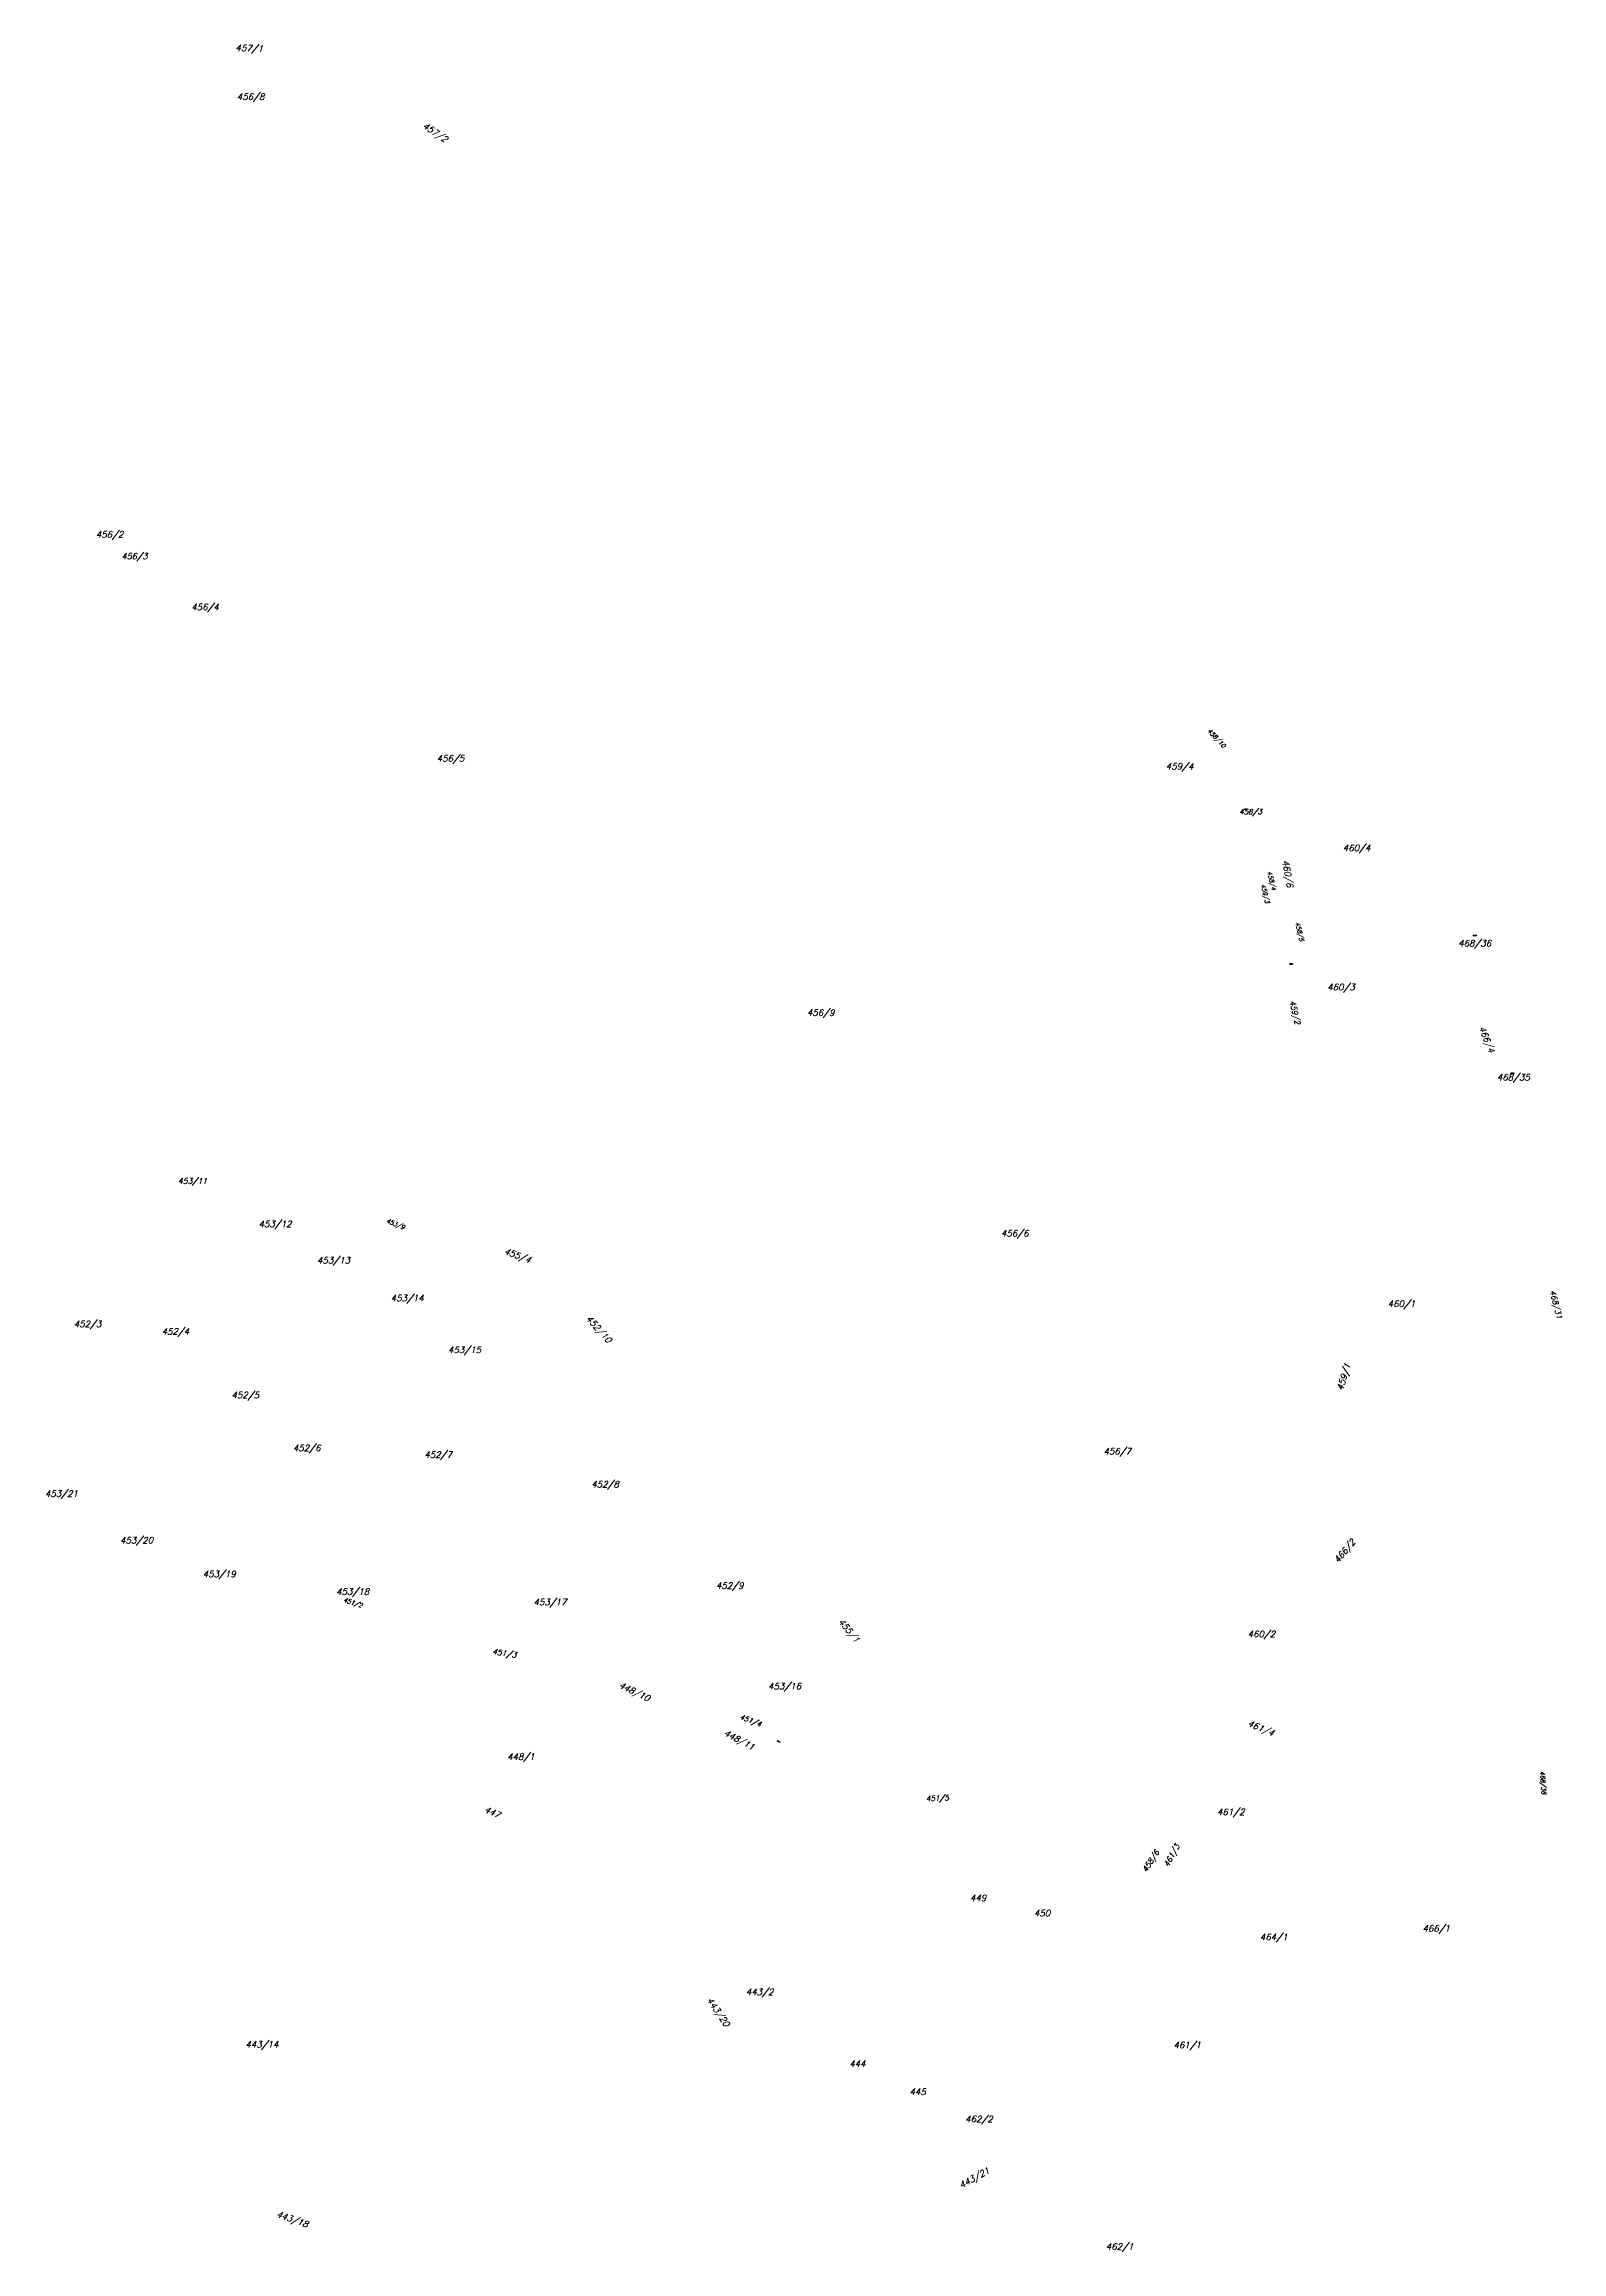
# Model space of a CAD drawing. Header units: millimetres. Extents: x -626413 to -622762, y -1174800 to -1172001.
# Drawn here: x -625938 to -625528, y -1172697 to -1172101 of the extents above; entities that cross this region are included whole.
import ezdxf
from ezdxf.enums import TextEntityAlignment as Align

# ---------------------------------------------------------------- set-up
doc = ezdxf.new("R2010")
doc.units = ezdxf.units.MM
doc.layers.add('Dobrinsko_parcelní čísla', color=7, linetype='Continuous', lineweight=0)
doc.styles.add('Style-ITALICS', font='ITALICS.shx')

msp = doc.modelspace()

# ---------------------------------------------------------------- texts
at = {"layer": 'Dobrinsko_parcelní čísla', "color": 7, "linetype": 'Continuous', "lineweight": 0, "style": 'Style-ITALICS'}
for s, height, rotation, p in [('457/1', 1.7, 358, (-625878.45, -1172103.49)), ('457/2', 1.7, 326, (-625829.34, -1172128.01)), ('458/10', 1.2, 313, (-625619.4, -1172291.42)), ('459/4', 1.7, 359, (-625627.37, -1172297.28)), ('458/4', 1.2, 283, (-625606.23, -1172329.87)), ('460/6', 1.7, 280, (-625602.06, -1172329.11)), ('459/3', 1.2, 283, (-625607.94, -1172333.36)), ('458/5', 1.2, 283, (-625598.67, -1172343.63)), ('468/36', 0.2, 1, (-625550.91, -1172342.12)), ('458/5', 0.2, 1, (-625600.54, -1172349.81)), ('459/2', 1.5, 283, (-625599.91, -1172366.12)), ('466/4', 1.7, 292, (-625547.56, -1172373.8)), ('453/9', 1.2, 338, (-625840.49, -1172421.41)), ('455/4', 1.7, 340, (-625806.55, -1172430.43)), ('468/31', 1.5, 284, (-625529.26, -1172445.57)), ('452/10', 1.7, 312, (-625785.45, -1172452.13)), ('459/1', 1.7, 73, (-625584.9, -1172457.89)), ('466/2', 1.7, 50, (-625583.51, -1172505.89)), ('451/2', 1.2, 342, (-625851.88, -1172523.47)), ('455/1', 1.7, 310, (-625718.53, -1172532.99)), ('451/3', 1.5, 351, (-625810.18, -1172537)), ('448/10', 1.7, 334, (-625774.58, -1172548.82)), ('448/11', 1.7, 332, (-625746.38, -1172561.97)), ('451/4', 1.4, 339, (-625744.24, -1172555.63)), ('461/4', 1.7, 337, (-625606.03, -1172558.2)), ('448/11', 0.2, 332, (-625738.83, -1172559.93)), ('468/38', 1.2, 274, (-625533.34, -1172573.85)), ('451/5', 1.4, 2, (-625693.34, -1172575.48)), ('447', 1.7, 336, (-625814.91, -1172580.31)), ('458/6', 1.5, 57, (-625636.47, -1172589.54)), ('461/3', 1.5, 61, (-625630.98, -1172587.85)), ('443/20', 1.7, 304, (-625753.78, -1172636.73)), ('443/21', 1.7, 29, (-625682.17, -1172675.95)), ('443/18', 1.7, 341, (-625866.6, -1172690.78))]:
    msp.add_text(s, height=height, rotation=rotation, dxfattribs=at).set_placement(p, align=Align.RIGHT)
for s, height, p in [('456/8', 1.7, (-625878.06, -1172116.44)), ('456/2', 1.7, (-625916.12, -1172234.62)), ('456/3', 1.6, (-625909.62, -1172240.44)), ('456/4', 1.7, (-625890.36, -1172254.21)), ('456/5', 1.7, (-625824.13, -1172295.07)), ('458/3', 1.4, (-625608.85, -1172309.3)), ('458/3', 0.2, (-625612.81, -1172308.04)), ('460/4', 1.7, (-625579.57, -1172319.22)), ('468/36', 1.7, (-625546.98, -1172344.97)), ('460/3', 1.7, (-625583.79, -1172356.8)), ('456/9', 1.7, (-625724.2, -1172363.68)), ('468/35', 1.7, (-625536.55, -1172381.14)), ('468/35', 0.2, (-625540.79, -1172379.3)), ('453/11', 1.5, (-625893.53, -1172409.04)), ('453/12', 1.7, (-625870.75, -1172420.74)), ('456/6', 1.7, (-625671.83, -1172423.23)), ('453/13', 1.7, (-625854.97, -1172430.55)), ('453/14', 1.7, (-625835.08, -1172440.75)), ('460/1', 1.7, (-625567.47, -1172442.28)), ('452/3', 1.7, (-625922.07, -1172447.73)), ('452/4', 1.7, (-625898.37, -1172449.77)), ('453/15', 1.7, (-625819.62, -1172454.71)), ('452/5', 1.7, (-625879.51, -1172466.93)), ('452/6', 1.7, (-625862.93, -1172481.21)), ('452/7', 1.7, (-625827.46, -1172482.99)), ('456/7', 1.7, (-625644.18, -1172482.1)), ('453/21', 1.7, (-625928.4, -1172493.54)), ('452/8', 1.7, (-625782.4, -1172491)), ('453/20', 1.7, (-625908.12, -1172506.14)), ('453/19', 1.7, (-625885.8, -1172515.22)), ('453/18', 1.7, (-625849.8, -1172519.99)), ('453/17', 1.7, (-625796.55, -1172522.81)), ('452/9', 1.7, (-625748.76, -1172518.35)), ('460/2', 1.7, (-625605.26, -1172531.43)), ('453/16', 1.7, (-625733.24, -1172545.5)), ('448/1', 1.7, (-625805.11, -1172564.53)), ('461/2', 1.7, (-625613.55, -1172579.44)), ('449', 1.7, (-625683.25, -1172602.65)), ('450', 1.7, (-625666, -1172606.77)), ('466/1', 1.7, (-625558.08, -1172610.91)), ('464/1', 1.7, (-625601.97, -1172613.22)), ('443/2', 1.7, (-625740.68, -1172628.02)), ('443/14', 1.7, (-625874.29, -1172642.21)), ('461/1', 1.7, (-625625.29, -1172642.38)), ('444', 1.7, (-625715.84, -1172647.43)), ('445', 1.7, (-625699.59, -1172655)), ('462/2', 1.7, (-625681.5, -1172662.36)), ('462/1', 1.7, (-625643.54, -1172696.78))]:
    msp.add_text(s, height=height, dxfattribs=at).set_placement(p, align=Align.RIGHT)

doc.saveas('drawing.dxf')
